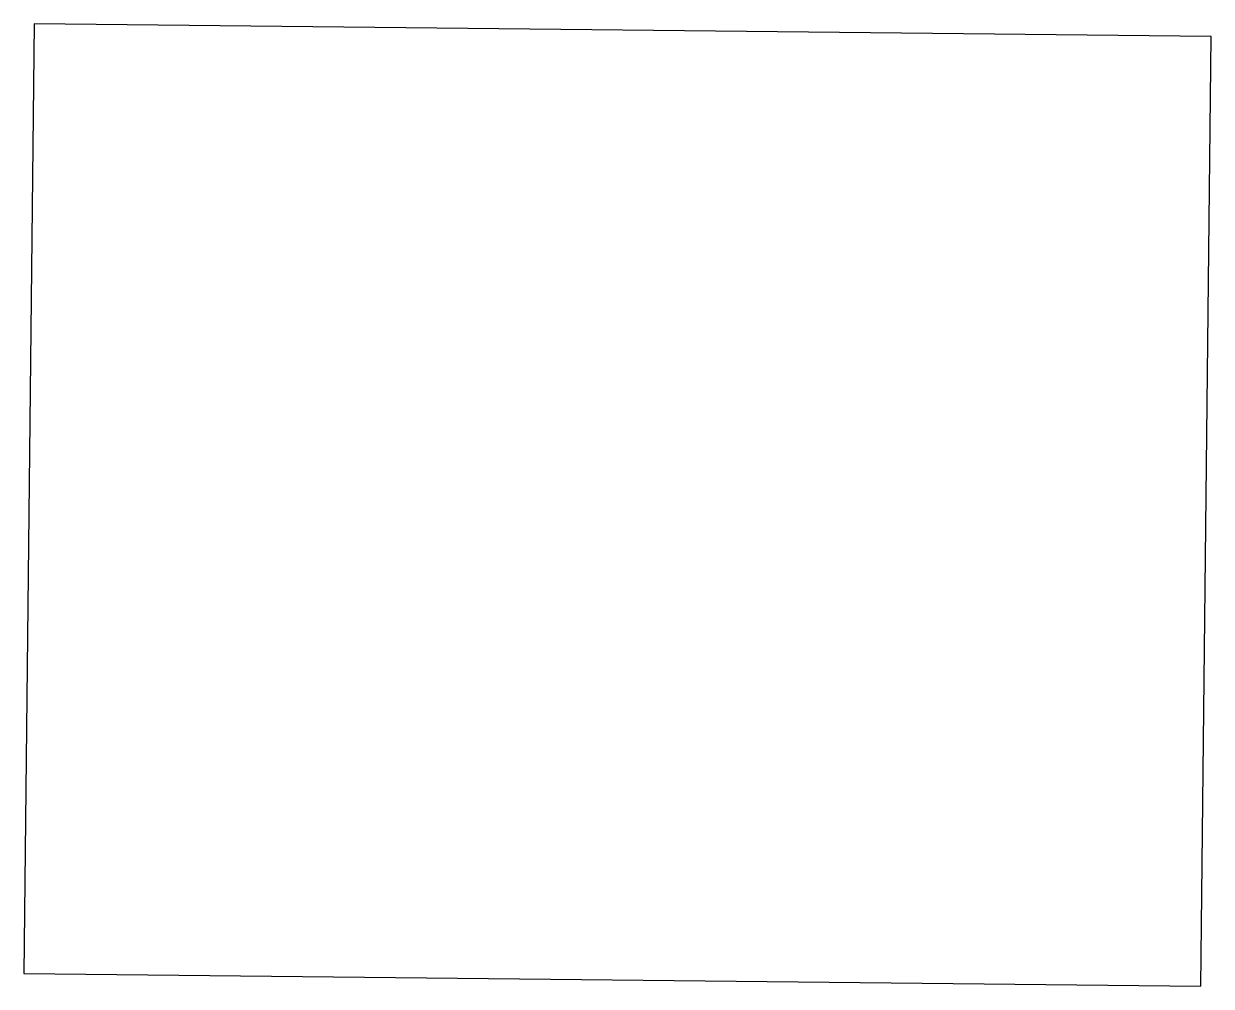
# Model space of a CAD drawing. Header units: metres. Extents: x 236509 to 236661, y 1623826 to 1623950.
import ezdxf

# ---------------------------------------------------------------- set-up
doc = ezdxf.new("R2010")
doc.units = ezdxf.units.M
doc.layers.add('ILOT', color=7, linetype='CONTINUOUS')

msp = doc.modelspace()

# ---------------------------------------------------------------- linework, layer by layer
at = {"layer": 'ILOT'}
msp.add_lwpolyline([(236509.129, 1623828.02), (236659.985, 1623826.388), (236661.302, 1623948.147), (236510.447, 1623949.779)], close=True, dxfattribs=at)

doc.saveas('drawing.dxf')
